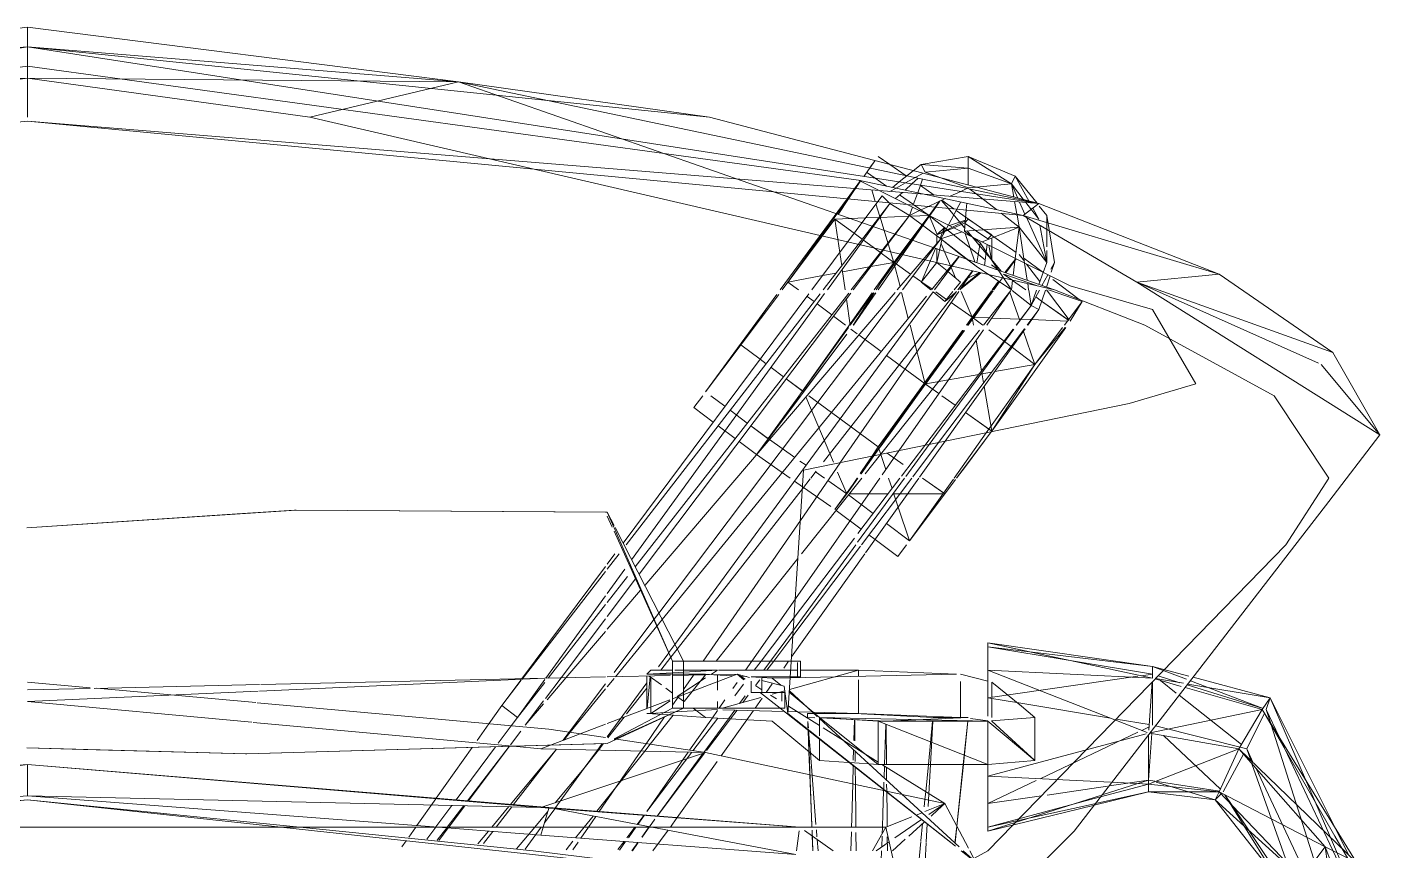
# Model space of a CAD drawing. Header units: millimetres. Extents: x -21051 to 202668, y -15646 to 13691.
# Drawn here: x -11241.2 to -10967.3, y -6236.6 to -6069.8 of the extents above; entities that cross this region are included whole.
import ezdxf

# ---------------------------------------------------------------- set-up
doc = ezdxf.new("R2010")
doc.units = ezdxf.units.MM
doc.layers.add('G-IMPT', color=8, linetype='Continuous', lineweight=5)
doc.layers.add('I-FURN', color=30, linetype='Continuous', lineweight=5)
doc.layers.get('0').off()
doc.layers.get('I-FURN').off()

# ---------------------------------------------------------------- blocks, each defined once
blk = doc.blocks.new('Aeron_Work_Chair_3485 - Aeron Work Chair_dwg-V2-00_Ground floor')
at = {"layer": 'G-IMPT'}
for p, q in [((-269.88, 204.79), (-301.62, 0)), ((-301.62, 0), (-267.49, 201.61)), ((-267.49, 201.61), (-286.54, 0)), ((-143.67, 173.83), (-143.67, -173.83)), ((-274.64, 168.27), (-297.66, 0)), ((-301.62, 0), (-287.34, 138.11)), ((-156.37, 0), (-147.64, 105.57)), ((-147.64, 103.98), (-156.37, 0)), ((-156.37, 0), (-147.84, 103.17)), ((-156.37, 0), (-143.67, 92.43)), ((-294.48, 87.31), (-305.59, 0)), ((-294.48, 87.31), (-301.62, 0)), ((-295.27, 0), (-294.48, 87.31)), ((-143.67, 83.19), (-150.02, 0)), ((-295.27, 0), (-287.34, 57.15)), ((-287.34, 57.15), (-295.27, 0)), ((-149.23, 0), (-143.67, 55.14)), ((-149.23, 0), (-143.67, 55.14)), ((-143.67, 51.33), (-149.23, 0)), ((-305.59, 0), (-294.48, -87.31)), ((-305.59, 0), (-301.62, 0)), ((-295.27, 0), (-305.59, 0)), ((-301.62, 0), (-269.88, -204.79)), ((-301.62, 0), (-287.34, -138.11)), ((-301.62, 0), (-295.27, 0)), ((-301.62, 0), (-294.48, -87.31)), ((-297.66, 0), (-274.64, -168.27)), ((-295.27, 0), (-287.34, -57.15)), ((-295.27, 0), (-287.34, 0)), ((-295.27, 0), (-294.48, -87.31)), ((-287.34, -57.15), (-295.27, 0)), ((-286.54, 0), (-267.49, -201.61)), ((-286.54, 0), (-269.88, -204.79)), ((-204.26, 0.14), (-207.83, -54.09)), ((-207.83, -54.39), (-204.26, 0.14)), ((-204.26, 0.14), (-207.06, -42.44)), ((-173.04, 0), (-171.89, -12.74)), ((-171.45, 0), (-171.74, -12.74)), ((-169.07, 0), (-171.19, -46.71)), ((-169.07, 0), (-164.91, -45.45)), ((-159.41, -11.37), (-159.72, 0.14)), ((-159.72, 0.14), (-158.53, -44.16)), ((-158.53, -44.46), (-159.72, 0.14)), ((-156.37, 0), (-147.64, -105.57)), ((-156.37, 0), (-147.64, -103.98)), ((-156.37, 0), (-147.64, -103.98)), ((-156.37, 0), (-150.02, 0)), ((-150.02, 0), (-143.67, -83.19)), ((-150.02, 0), (-147.67, -103.98)), ((-149.23, 0), (-143.67, -55.14)), ((-149.23, 0), (-143.67, -55.14)), ((-143.67, -51.33), (-149.23, 0)), ((-171.76, -13.51), (-172.52, -46.98)), ((-158.53, -44.46), (-159.41, -11.37)), ((-171.77, -14.05), (-168.87, -46.24)), ((-207.06, -42.44), (-207.83, -54.09)), ((-168.84, -46.54), (-163.51, -105.57)), ((-164.88, -45.74), (-160.07, -98.28)), ((-158.53, -44.46), (-160.6, -117.4)), ((-158.53, -44.46), (-160.6, -117.05)), ((-158.53, -44.46), (-158.53, -44.16)), ((-171.21, -47.02), (-173.83, -104.77)), ((-172.52, -47.28), (-173.83, -104.77)), ((-132.56, -153.99), (-143.67, -51.33)), ((-207.83, -54.39), (-207.83, -54.09)), ((-207.83, -54.39), (-207.43, -117.05)), ((-207.83, -54.39), (-207.43, -117.4)), ((-294.48, -87.31), (-287.34, -57.15)), ((-252.41, -207.96), (-287.34, -57.15)), ((-287.34, -57.15), (-252.41, -207.96)), ((-143.67, -55.14), (-138.91, -102.39)), ((-143.67, -55.14), (-138.91, -102.39)), ((-139.68, -75.81), (-140.92, -76.69)), ((-144, -78.87), (-149.42, -82.7)), ((-141.64, -77.2), (-143.67, -78.63)), ((-141.24, -80.88), (-143.67, -82.68)), ((-149.52, -82.77), (-159.82, -90.06)), ((-143.71, -82.71), (-148.08, -85.96)), ((-143.67, -83.19), (-142.08, -103.98)), ((-141.01, -82.99), (-143.54, -84.92)), ((-140.98, -83.28), (-143.52, -85.18)), ((-294.48, -87.31), (-287.34, -138.11)), ((-294.48, -87.31), (-269.88, -204.79)), ((-294.48, -87.31), (-252.41, -207.96)), ((-149.19, -86.79), (-159.96, -94.8)), ((-143.67, -85.02), (-148.03, -88.35)), ((-143.67, -85.3), (-148.02, -88.57)), ((-148.98, -89.29), (-160.04, -97.6)), ((-149, -89.1), (-160.03, -97.54)), ((-161.22, -91.05), (-164.61, -93.45)), ((-140.3, -91.22), (-142.89, -93.36)), ((-142.82, -94.26), (-140.35, -92.36)), ((-164.61, -93.45), (-168.27, -96.04)), ((-160.67, -95.33), (-164.2, -97.96)), ((-143.67, -94.01), (-147.82, -97.45)), ((-147.81, -98.11), (-143.67, -94.92)), ((-168.27, -96.04), (-173.45, -99.91)), ((-173.39, -100), (-168.27, -96.04)), ((-165.89, -99.22), (-168.27, -96.04)), ((-164.2, -97.96), (-165.89, -99.22)), ((-160.35, -97.78), (-163.13, -99.91)), ((-160.34, -97.83), (-163.13, -99.92)), ((-160.06, -98.36), (-159.54, -103.98)), ((-148.28, -97.83), (-159.47, -107.09)), ((-159.47, -107.1), (-148.23, -98.43)), ((-173.62, -100.03), (-196.42, -117.05)), ((-195.43, -117.05), (-173.62, -100.18)), ((-165.89, -99.22), (-173.53, -104.76)), ((-172.94, -104.73), (-165.89, -99.22)), ((-169.23, -104.52), (-164.31, -100.81)), ((-164.31, -100.81), (-168.61, -104.48)), ((-143.67, -102.73), (-139.27, -99.04)), ((-143.67, -104.03), (-139.24, -100.81)), ((-160.27, -105.9), (-159.54, -103.98)), ((-158.75, -137.32), (-159.54, -103.98)), ((-158.75, -137.32), (-147.64, -103.98)), ((-147.67, -103.98), (-147.64, -105.57)), ((-143.67, -156.37), (-147.64, -103.98)), ((-146.75, -105.32), (-143.67, -102.73)), ((-143.67, -104.43), (-142.08, -103.98)), ((-142.08, -103.98), (-138.11, -155.58)), ((-138.91, -102.39), (-132.56, -153.99)), ((-132.56, -153.99), (-138.91, -102.39)), ((-173.84, -104.98), (-190.48, -117.05)), ((-188.71, -117.05), (-173.84, -105.43)), ((-174.08, -117.05), (-173.83, -104.77)), ((-169.47, -105.22), (-173.92, -109.02)), ((-173.9, -108.04), (-169.72, -104.89)), ((-164.51, -117.05), (-160.28, -105.93)), ((-161.79, -117.05), (-163.51, -105.57)), ((-155.58, -112.71), (-147.43, -106.77)), ((-143.67, -156.37), (-147.64, -105.57)), ((-147.52, -105.54), (-143.67, -104.43)), ((-147.44, -106.62), (-143.67, -126.4)), ((-147.41, -106.76), (-144.57, -104.69)), ((-185.85, -117.05), (-173.9, -108.04)), ((-173.92, -109.02), (-183.3, -117.05)), ((-162.9, -109.68), (-161.23, -108.43)), ((-161.29, -108.59), (-162.87, -109.87)), ((-155.58, -112.71), (-148.6, -106.86)), ((-140.85, -110.44), (-139.11, -109.05)), ((-172.66, -117.05), (-162.9, -109.68)), ((-162.87, -109.87), (-171.64, -117.05)), ((-143.67, -112.7), (-141.54, -111)), ((-143.67, -113.6), (-141.46, -112.08)), ((-140.64, -111.52), (-139.08, -110.45)), ((-159.27, -115.42), (-155.58, -112.71)), ((-155.58, -112.71), (-159.27, -115.6)), ((-145.93, -114.52), (-143.67, -112.7)), ((-145.82, -115.09), (-143.67, -113.6)), ((-207.43, -117.4), (-207.43, -117.05)), ((-207.43, -117.4), (-204.71, -118.79)), ((-207.43, -117.4), (-204.36, -118.75)), ((-206.64, -117.4), (-204.37, -118.42)), ((-196.9, -117.4), (-198.98, -118.96)), ((-198.98, -119.8), (-195.89, -117.4)), ((-190.97, -117.4), (-195.91, -120.99)), ((-194.42, -121.5), (-189.17, -117.4)), ((-193.92, -123.13), (-186.32, -117.4)), ((-183.72, -117.4), (-191.63, -124.16)), ((-174.35, -130.12), (-174.09, -117.4)), ((-172.08, -117.4), (-173.78, -118.79)), ((-172.91, -125.41), (-161.97, -117.4)), ((-169.45, -130.05), (-164.64, -117.4)), ((-160.6, -117.4), (-167.74, -132.83)), ((-161.72, -117.51), (-165.94, -120.81)), ((-159.27, -115.6), (-160.58, -116.62)), ((-160.57, -116.37), (-159.27, -115.42)), ((-151.61, -119.06), (-146.88, -115.27)), ((-151.61, -119.06), (-146.84, -115.78)), ((-204.35, -118.97), (-177.27, -132.83)), ((-204.26, -118.79), (-177.27, -130.64)), ((-203.55, -118.79), (-177.27, -130.64)), ((-185.67, -126.85), (-174.98, -118.79)), ((-174.12, -119.07), (-184.36, -127.44)), ((-161.52, -118.79), (-167.74, -130.64)), ((-161.39, -118.79), (-167.74, -132.83)), ((-159.56, -131.92), (-161.46, -119.26)), ((-159.06, -124.22), (-151.61, -119.06)), ((-151.61, -119.06), (-159.04, -124.98)), ((-140.79, -120.81), (-139.12, -119.54)), ((-139.05, -119.91), (-140.76, -121.12)), ((-251.73, -166.28), (-196.39, -123.05)), ((-197.78, -122.34), (-251.65, -161.41)), ((-251.63, -160.52), (-200.82, -121.21)), ((-201.18, -120.6), (-251.59, -158.21)), ((-166.58, -121.31), (-171.83, -125.41)), ((-143.67, -123), (-141.53, -121.37)), ((-141.54, -121.68), (-143.67, -123.17)), ((-138.91, -122.4), (-140.57, -123.6)), ((-138.91, -122.48), (-140.57, -123.66)), ((-192.59, -124.99), (-251.88, -175.67)), ((-251.73, -166.71), (-194.85, -123.83)), ((-175.42, -126.21), (-174.63, -125.41)), ((-174.92, -130.64), (-174.63, -125.41)), ((-174.63, -130.38), (-174.63, -125.41)), ((-172.46, -128.37), (-174.26, -125.91)), ((-174.25, -125.41), (-167.69, -125.41)), ((-174.13, -126.09), (-167.72, -125.51)), ((-166.69, -125.41), (-166.69, -126.21)), ((-166.39, -129.84), (-166.69, -125.41)), ((-165.97, -129), (-160.56, -125.26)), ((-160.56, -125.26), (-159.06, -124.22)), ((-159.04, -124.98), (-160.44, -126.08)), ((-158.83, -133.8), (-146.84, -125.41)), ((-146.84, -125.41), (-158.82, -134.51)), ((-146.06, -124.82), (-144.24, -123.43)), ((-144.21, -123.56), (-146.06, -124.86)), ((-143.76, -125.92), (-145.26, -127)), ((-143.76, -125.93), (-145.26, -127)), ((-141.66, -124.39), (-143.67, -125.85)), ((-141.66, -124.44), (-143.67, -125.87)), ((-251.9, -176.78), (-187, -127.85)), ((-185.68, -128.52), (-251.15, -182.04)), ((-187, -127.85), (-185.75, -126.91)), ((-184.43, -127.5), (-185.68, -128.52)), ((-178.98, -129.86), (-176.12, -127.77)), ((-175.42, -128.22), (-178.06, -130.28)), ((-175.42, -130.64), (-175.42, -126.21)), ((-174.04, -126.21), (-166.69, -126.21)), ((-169.23, -130.13), (-166.69, -126.21)), ((-166.69, -126.21), (-166.98, -131.13)), ((-160.44, -126.08), (-166.33, -130.77)), ((-145.92, -127.5), (-158.68, -137.12)), ((-145.92, -127.49), (-158.56, -136.75)), ((-143.67, -126.4), (-138.11, -155.58)), ((-138.91, -126.63), (-143.04, -129.71)), ((-252.01, -183.38), (-180.66, -131.09)), ((-180.66, -131.09), (-179, -129.88)), ((-178.07, -130.29), (-179.72, -131.57)), ((-177.27, -130.64), (-177.27, -132.83)), ((-177.27, -130.64), (-177.27, -132.83)), ((-167.74, -130.64), (-177.27, -130.64)), ((-175.42, -139.7), (-174.92, -130.65)), ((-175.42, -139.7), (-175.42, -131.11)), ((-174.63, -143.67), (-174.36, -130.64)), ((-174.63, -137.32), (-174.63, -130.64)), ((-174.63, -143.67), (-169.67, -130.64)), ((-170.79, -130.64), (-171.82, -129.24)), ((-169.97, -131.76), (-168.34, -130.64)), ((-167.74, -132.83), (-167.74, -130.64)), ((-167.74, -130.64), (-167.74, -132.83)), ((-166.98, -131.18), (-167.48, -139.7)), ((-165.89, -137.32), (-166.39, -129.9)), ((-145.55, -131.52), (-143.67, -130.18)), ((-179.72, -131.57), (-212.16, -156.92)), ((-177.27, -132.83), (-177.27, -154.67)), ((-177.27, -132.83), (-177.27, -154.67)), ((-167.74, -132.83), (-177.27, -132.83)), ((-169.09, -132.96), (-174.49, -137.26)), ((-174.45, -134.86), (-171.5, -132.83)), ((-173.88, -137.32), (-170.14, -131.53)), ((-169.19, -132.83), (-170.06, -131.64)), ((-167.74, -152.75), (-167.74, -132.83)), ((-167.74, -153.36), (-167.74, -132.83)), ((-165.81, -138.68), (-159.24, -134.08)), ((-158.75, -137.32), (-159.56, -131.92)), ((-156.93, -139.62), (-145.61, -131.56)), ((-230.98, -136.72), (-228.6, -134.94)), ((-228.6, -134.94), (-230.98, -136.72)), ((-228.6, -134.94), (-225.66, -138.86)), ((-205.74, -156.51), (-177.27, -136.81)), ((-165.89, -137.32), (-167.74, -134.8)), ((-159.14, -134.75), (-165.75, -139.77)), ((-158.81, -136.93), (-165.62, -141.93)), ((-287.34, -138.11), (-269.88, -204.79)), ((-251.49, -151.75), (-231.78, -137.32)), ((-251.49, -152.11), (-231.78, -137.32)), ((-231.78, -137.32), (-241.3, -144.46)), ((-241.3, -144.46), (-231.78, -137.32)), ((-228.84, -141.23), (-230.98, -138.38)), ((-228.84, -141.23), (-230.98, -138.38)), ((-177.27, -139.47), (-198.07, -156.01)), ((-175.42, -139.7), (-174.66, -138.52)), ((-174.53, -138.95), (-174.63, -137.32)), ((-174.3, -142.82), (-174.53, -138.95)), ((-167.31, -139.72), (-165.81, -138.68)), ((-165.1, -150.81), (-165.89, -137.32)), ((-159.16, -137.48), (-165.6, -142.34)), ((-151, -173.7), (-158.75, -137.32)), ((-151, -173.7), (-158.75, -137.32)), ((-225.45, -145.75), (-228.05, -142.28)), ((-225.45, -145.75), (-228.05, -142.28)), ((-224.91, -139.85), (-222.32, -143.31)), ((-175.42, -154.55), (-175.42, -139.89)), ((-174.48, -139.7), (-171.37, -139.7)), ((-169.92, -148.48), (-167.83, -140.95)), ((-169.42, -141.2), (-167.74, -140.03)), ((-169.12, -139.7), (-167.74, -139.7)), ((-167.11, -153.22), (-167.45, -140.8)), ((-165.62, -141.93), (-167.38, -143.22)), ((-165.6, -142.34), (-167.37, -143.67)), ((-165.4, -145.65), (-158.08, -140.44)), ((-251.49, -152.11), (-241.3, -144.46)), ((-241.3, -144.46), (-251.49, -152.11)), ((-238.38, -148.35), (-241.3, -144.46)), ((-241.3, -144.46), (-238.38, -148.35)), ((-221.73, -144.1), (-219.08, -147.63)), ((-173.52, -145.07), (-174.63, -143.67)), ((-173.61, -145.3), (-174.63, -143.67)), ((-174.63, -143.67), (-173.98, -146.23)), ((-174.14, -145.62), (-174.21, -144.33)), ((-172.96, -143.67), (-171.74, -142.82)), ((-170.26, -143.2), (-172.61, -144.99)), ((-168.91, -144.83), (-170.36, -145.93)), ((-168.73, -144.2), (-170.24, -145.31)), ((-222.29, -149.96), (-224.9, -146.48)), ((-222.25, -150.02), (-224.9, -146.48)), ((-222.29, -149.96), (-219.17, -147.71)), ((-219.2, -147.73), (-222.25, -150.02)), ((-219.2, -147.73), (-222.25, -150.02)), ((-220.39, -148.62), (-219.2, -147.73)), ((-214.31, -154.44), (-219.07, -147.64)), ((-189.85, -155.48), (-177.27, -146.69)), ((-177.27, -146.69), (-175.42, -145.39)), ((-175.42, -147.12), (-177.27, -148.53)), ((-174.09, -146.51), (-174.09, -147.72)), ((-174.09, -146.51), (-174.09, -148.7)), ((-173.97, -148.4), (-174.08, -146.51)), ((-172.31, -147.39), (-173.47, -148.27)), ((-173.22, -146.51), (-170.92, -146.51)), ((-171.49, -148.7), (-172.27, -147.45)), ((-170.92, -148.7), (-170.92, -146.51)), ((-170.92, -146.51), (-170.92, -148.7)), ((-169.77, -148.76), (-167.74, -147.32)), ((-167.28, -146.99), (-165.4, -145.65)), ((-222.25, -150.02), (-246.76, -167.45)), ((-237.47, -149.56), (-238.38, -148.35)), ((-238.38, -148.35), (-237.47, -149.56)), ((-237.05, -161.12), (-222.25, -150.02)), ((-234.84, -153.08), (-236.71, -150.58)), ((-236.71, -150.58), (-234.84, -153.08)), ((-222.25, -150.02), (-230.98, -156.57)), ((-222.25, -150.02), (-230.98, -156.57)), ((-222.25, -150.02), (-230.98, -156.57)), ((-229.39, -155.1), (-222.33, -149.99)), ((-222.25, -150.02), (-220.39, -148.62)), ((-218.51, -155.36), (-222.11, -150.22)), ((-177.27, -148.53), (-186.11, -155.24)), ((-177.27, -150.46), (-183.57, -155.08)), ((-175.42, -149.1), (-177.27, -150.46)), ((-175.42, -149.74), (-177.27, -151.13)), ((-174.09, -148.7), (-174.09, -154.47)), ((-174.09, -148.7), (-170.92, -148.7)), ((-174.09, -148.7), (-174.09, -154.47)), ((-173.83, -150.81), (-173.96, -148.7)), ((-173.37, -148.7), (-172.24, -153.19)), ((-172.65, -150.81), (-170.94, -149.59)), ((-170.92, -150.99), (-170.92, -148.7)), ((-170.92, -153.36), (-170.92, -148.7)), ((-167.74, -152.41), (-170.87, -148.44)), ((-169.66, -151.65), (-170.38, -150.48)), ((-270.86, -165.94), (-252.41, -152.43)), ((-266.7, -163.51), (-252.41, -152.8)), ((-254, -153.99), (-252.41, -152.8)), ((-252.41, -152.8), (-254, -153.99)), ((-177.27, -151.13), (-182.4, -155)), ((-177.27, -154.1), (-175.88, -153.12)), ((-173.83, -150.81), (-173.91, -154.45)), ((-172.41, -152.51), (-173.83, -150.81)), ((-172.24, -153.19), (-166.69, -153.99)), ((-171.27, -153.33), (-170.92, -152.08)), ((-170.92, -152.08), (-170.57, -150.81)), ((-170.92, -152.75), (-170.92, -150.99)), ((-170.92, -152.75), (-170.92, -153.36)), ((-169.2, -152.75), (-170.92, -152.75)), ((-167.74, -153.36), (-170.92, -153.36)), ((-163.45, -157.87), (-167.74, -152.41)), ((-167.74, -153.36), (-167.74, -152.75)), ((-163.48, -152.76), (-165.1, -150.81)), ((-157.16, -160.34), (-163.48, -152.76)), ((-254, -153.99), (-270.86, -166.03)), ((-270.85, -166.1), (-254, -153.99)), ((-254, -153.99), (-266.7, -163.51)), ((-254, -153.99), (-266.7, -163.51)), ((-255.29, -160.97), (-254, -153.99)), ((-252.41, -156.1), (-254, -153.99)), ((-254, -153.99), (-252.41, -156.1)), ((-231.96, -156.92), (-234.41, -153.65)), ((-234.41, -153.65), (-231.78, -157.16)), ((-230.98, -156.25), (-229.39, -155.1)), ((-215.9, -157.16), (-166.69, -153.99)), ((-214.31, -172.59), (-189.85, -155.48)), ((-212.56, -156.95), (-213.7, -155.31)), ((-186.11, -155.24), (-202.18, -167.45)), ((-183.57, -155.08), (-200.82, -167.72)), ((-182.4, -155), (-200.54, -168.68)), ((-198.98, -169.57), (-178.15, -154.73)), ((-177.27, -154.67), (-177.27, -155.93)), ((-177.27, -154.67), (-177.27, -156.53)), ((-177.27, -156.53), (-177.27, -155.93)), ((-177.02, -155.93), (-174.09, -155.93)), ((-175.42, -168.27), (-171.54, -154.3)), ((-175.42, -155.93), (-175.42, -154.55)), ((-173.91, -154.45), (-174.61, -188.13)), ((-174.09, -154.47), (-174.09, -155.93)), ((-174.09, -154.47), (-174.09, -156.53)), ((-174.09, -156.53), (-174.09, -155.93)), ((-166.08, -159.9), (-171.24, -154.28)), ((-167.96, -157.86), (-170.96, -154.26)), ((-167.12, -155.72), (-168.14, -154.08)), ((-164.25, -160.34), (-167.12, -155.72)), ((-167.03, -155.86), (-167.08, -154.01)), ((-166.95, -158.96), (-167.03, -155.86)), ((-139.81, -187.94), (-166.69, -153.99)), ((-142.95, -156.27), (-138.91, -155.69)), ((-252.41, -158.82), (-270.28, -172.15)), ((-250.03, -159.28), (-251.1, -157.85)), ((-251.1, -157.85), (-250.03, -159.28)), ((-244.81, -166.24), (-234.14, -158.53)), ((-243.47, -165.93), (-231.78, -157.16)), ((-231.78, -157.16), (-243.47, -165.93)), ((-231.78, -157.16), (-243.47, -165.93)), ((-234.14, -158.53), (-232.17, -157.11)), ((-220.66, -172.24), (-230.98, -158.24)), ((-217.55, -163.18), (-230.74, -157.6)), ((-215.9, -157.16), (-229.39, -223.04)), ((-216.9, -157.66), (-217.77, -156.41)), ((-217.42, -164.59), (-205.74, -156.51)), ((-214.31, -158.6), (-215.75, -159.72)), ((-198.98, -156.74), (-214.31, -168.93)), ((-212.16, -156.92), (-214.15, -158.47)), ((-208.55, -162.68), (-212.43, -157.13)), ((-177.27, -156.53), (-174.09, -156.53)), ((-175.42, -168.27), (-175.42, -156.53)), ((-165.89, -160.34), (-167.96, -157.86)), ((-166.69, -159.24), (-166.69, -157.96)), ((-166.69, -157.96), (-165.89, -157.96)), ((-165.82, -159.44), (-165.89, -157.96)), ((-163.78, -158.04), (-165.04, -157.99)), ((-163.76, -158.07), (-165.03, -158.02)), ((-163.76, -158.07), (-165.03, -158.02)), ((-163.72, -158.13), (-165.03, -158.02)), ((-156.76, -166.37), (-163.45, -157.87)), ((-158.92, -158.23), (-163.3, -158.06)), ((-159.76, -158.23), (-163.28, -158.09)), ((-159.52, -158.23), (-163.28, -158.09)), ((-158.67, -158.52), (-163.22, -158.17)), ((-154.25, -158.41), (-158.92, -158.23)), ((-143.82, -158.84), (-158.9, -158.26)), ((-143.82, -158.85), (-158.89, -158.26)), ((-154.16, -158.88), (-158.67, -158.52)), ((-144.06, -158.81), (-154.25, -158.41)), ((-138.91, -159.02), (-143.06, -158.87)), ((-138.91, -163.12), (-143, -157.32)), ((-269.88, -174.63), (-252.41, -161.12)), ((-255.81, -163.74), (-255.29, -160.97)), ((-217.62, -161.18), (-252.09, -188.11)), ((-247.35, -162.86), (-249.57, -159.9)), ((-249.57, -159.9), (-247.35, -162.86)), ((-243.47, -165.93), (-237.05, -161.12)), ((-214.31, -161.36), (-215.56, -159.58)), ((-166.69, -168.27), (-166.94, -159.08)), ((-166.69, -167.48), (-166.69, -159.38)), ((-165.89, -160.34), (-162.14, -160.34)), ((-165.89, -160.34), (-165.1, -172.24)), ((-165.89, -160.34), (-165.1, -194.47)), ((-165.89, -160.34), (-156.37, -172.24)), ((-165.1, -173.83), (-165.77, -160.5)), ((-156.5, -170.34), (-165.68, -160.34)), ((-161.22, -165.2), (-163.75, -161.13)), ((-161.66, -160.34), (-157.16, -160.34)), ((-157.16, -160.34), (-156.77, -166.23)), ((-144.2, -159.66), (-154.16, -158.88)), ((-141.71, -159.86), (-143.1, -159.75)), ((-138.91, -159.04), (-143.06, -158.88)), ((-138.91, -159.01), (-141.89, -158.9)), ((-138.91, -160.08), (-141.18, -159.9)), ((-270.83, -166.27), (-267.68, -164.17)), ((-267.68, -164.17), (-270.83, -166.27)), ((-252.41, -161.96), (-269.88, -174.63)), ((-266.96, -169.68), (-266.7, -163.51)), ((-263.87, -167.37), (-266.7, -163.51)), ((-259.98, -164.47), (-266.7, -163.51)), ((-263.87, -167.37), (-266.7, -163.51)), ((-245.27, -165.63), (-247.08, -163.21)), ((-247.08, -163.21), (-245.27, -165.63)), ((-211.14, -165.89), (-215.49, -164.05)), ((-207.96, -163.51), (-214.31, -168.05)), ((-211.14, -165.89), (-213.8, -162.09)), ((-207.96, -163.51), (-211.18, -165.84)), ((-207.96, -163.51), (-211.14, -165.89)), ((-211.14, -165.89), (-207.96, -163.51)), ((-207.96, -163.51), (-209.38, -164.58)), ((-203.98, -168.82), (-207.79, -163.74)), ((-274.56, -168.64), (-270.86, -165.94)), ((-270.86, -166.03), (-274.55, -168.67)), ((-274.54, -168.75), (-270.85, -166.1)), ((-270.83, -166.27), (-274.54, -168.74)), ((-274.32, -168.59), (-270.83, -166.27)), ((-267.49, -178.59), (-252.41, -166.81)), ((-257.25, -164.86), (-259.98, -164.47)), ((-257.05, -170.43), (-256.05, -165.03)), ((-252.41, -165.55), (-256.55, -164.96)), ((-252.09, -188.57), (-217.51, -164.65)), ((-251.81, -171.31), (-245.27, -166.58)), ((-245.27, -166.57), (-250.55, -165.82)), ((-243.53, -167.97), (-244.47, -166.69)), ((-211.14, -165.89), (-214.31, -168.01)), ((-211.14, -165.89), (-214.31, -168.16)), ((-211.14, -165.89), (-214.31, -168.01)), ((-211.14, -165.89), (-214.31, -168.16)), ((-211.14, -165.89), (-214.31, -168.01)), ((-212.65, -166.9), (-214.31, -168.1)), ((-211.21, -165.86), (-212.65, -166.9)), ((-209.38, -164.58), (-211.14, -165.89)), ((-211.14, -174.26), (-211.14, -166.41)), ((-207.14, -171.22), (-210.9, -166.21)), ((-207.14, -171.22), (-210.9, -166.21)), ((-156.83, -172.24), (-161.22, -165.2)), ((-139.81, -187.91), (-156.76, -166.37)), ((-156.75, -166.54), (-156.37, -172.24)), ((-145.38, -166.9), (-152.41, -167.09)), ((-143.67, -166.85), (-145.38, -166.9)), ((-138.91, -166.72), (-142.72, -166.82)), ((-278.56, -171.64), (-275.37, -169.35)), ((-269.71, -178.12), (-274.64, -168.27)), ((-268.68, -196.09), (-274.64, -168.27)), ((-267.49, -178.59), (-252.41, -167.22)), ((-267.07, -172.46), (-266.96, -169.68)), ((-262.65, -169.04), (-263.87, -167.37)), ((-262.65, -169.04), (-263.87, -167.37)), ((-259.96, -172.71), (-262.48, -169.26)), ((-259.96, -172.71), (-262.48, -169.26)), ((-251.82, -171.81), (-245.27, -167.24)), ((-245.27, -167.2), (-251.81, -171.43)), ((-245.27, -167.2), (-251.81, -171.43)), ((-248.98, -169.6), (-251.81, -171.43)), ((-246.76, -167.45), (-251.8, -171.04)), ((-245.27, -167.2), (-248.98, -169.6)), ((-239.92, -172.86), (-243.28, -168.31)), ((-215.16, -169.6), (-219.09, -172.73)), ((-215.21, -168.75), (-218.81, -171.35)), ((-215.21, -168.8), (-218.81, -171.37)), ((-215.21, -168.8), (-218.81, -171.37)), ((-215.21, -168.69), (-218.78, -171.24)), ((-215.22, -168.61), (-218.72, -170.95)), ((-215.22, -168.61), (-218.72, -170.95)), ((-215.22, -168.61), (-217.33, -170.02)), ((-201.33, -168.09), (-214.31, -177.61)), ((-203.07, -168.13), (-214.31, -176.67)), ((-200.82, -168.89), (-214.31, -179.06)), ((-214.31, -180.48), (-199.18, -169.7)), ((-174.66, -188.1), (-175.42, -168.27)), ((-175.42, -168.27), (-174.2, -168.27)), ((-173.52, -168.27), (-166.69, -168.27)), ((-165.89, -183.36), (-166.69, -167.48)), ((-166.69, -168.27), (-165.89, -188.91)), ((-161.2, -167.33), (-165.42, -167.45)), ((-161.12, -167.54), (-165.42, -167.5)), ((-157.2, -167.22), (-159.31, -167.28)), ((-156.94, -167.59), (-159.05, -167.56)), ((-152.41, -167.09), (-156.12, -167.19)), ((-152.29, -167.64), (-155.79, -167.6)), ((-145.51, -167.71), (-152.29, -167.64)), ((-143.67, -167.73), (-145.51, -167.71)), ((-138.91, -167.78), (-142.59, -167.74)), ((-277.78, -174.6), (-279.4, -172.24)), ((-278.56, -171.62), (-277.06, -170.49)), ((-278.56, -171.62), (-277.06, -170.49)), ((-276.23, -169.86), (-275.02, -171.62)), ((-275.02, -171.62), (-276.23, -169.86)), ((-275.02, -171.62), (-273.42, -173.94)), ((-273.42, -173.94), (-275.02, -171.62)), ((-270.32, -171.66), (-272.63, -170.96)), ((-270.28, -172.15), (-271.46, -173.04)), ((-267.25, -172.59), (-269.82, -171.81)), ((-267.43, -182.69), (-252.41, -172.22)), ((-257.97, -175.42), (-257.11, -170.76)), ((-252.41, -171.47), (-257.97, -175.42)), ((-252.41, -171.82), (-257.97, -175.42)), ((-252.41, -171.82), (-257.97, -175.42)), ((-252.41, -171.82), (-257.97, -175.42)), ((-257.62, -175.51), (-253.47, -172.51)), ((-218.78, -171.24), (-244.17, -189.37)), ((-220.66, -172.24), (-244.17, -189.34)), ((-218.81, -171.37), (-235.25, -183.12)), ((-220.66, -172.24), (-233.36, -181.77)), ((-220.66, -172.24), (-233.36, -181.77)), ((-220.66, -172.24), (-233.36, -181.77)), ((-218.72, -170.95), (-220.66, -172.24)), ((-218.72, -170.95), (-220.66, -172.24)), ((-218.72, -170.95), (-220.66, -172.24)), ((-219.12, -172.76), (-220.66, -172.24)), ((-218.81, -171.35), (-220.23, -172.39)), ((-218.81, -171.37), (-220.23, -172.39)), ((-217.33, -170.02), (-218.72, -170.95)), ((-201.88, -171.63), (-202.81, -170.39)), ((-198.44, -176.21), (-201.88, -171.63)), ((-165.1, -172.24), (-165.1, -194.47)), ((-165.1, -172.24), (-156.37, -194.47)), ((-165.1, -172.24), (-156.37, -172.24)), ((-143.53, -184.46), (-156.5, -170.34)), ((-156.37, -194.47), (-156.37, -172.24)), ((-143.67, -173.83), (-138.91, -171.11)), ((-143.67, -173.83), (-138.91, -171.11)), ((-140.73, -174.48), (-138.91, -171.82)), ((-275.5, -177.91), (-277.78, -174.6)), ((-273.16, -175.16), (-274.26, -176.53)), ((-272.33, -174.63), (-273.01, -175.87)), ((-270.06, -174.44), (-271.46, -173.04)), ((-267.49, -178.59), (-269.88, -174.63)), ((-267.32, -178.46), (-267.08, -172.65)), ((-261.9, -174.22), (-267.13, -172.63)), ((-257.97, -175.42), (-261.75, -174.27)), ((-257.97, -175.42), (-259.86, -172.84)), ((-257.97, -175.42), (-259.86, -172.84)), ((-219.09, -172.73), (-244.27, -192.76)), ((-233.36, -181.77), (-239.13, -173.94)), ((-220.86, -172.84), (-233.36, -181.77)), ((-220.86, -172.84), (-233.24, -181.79)), ((-219.85, -176.46), (-214.95, -173.04)), ((-217.1, -177.29), (-219.37, -174.08)), ((-217.1, -177.29), (-219.37, -174.08)), ((-216.03, -173.79), (-219.1, -172.77)), ((-212.2, -175.06), (-214.31, -174.36)), ((-201.61, -178.59), (-205.11, -173.93)), ((-201.61, -178.59), (-205.11, -173.93)), ((-165.1, -173.83), (-165.89, -190.5)), ((-156.37, -173.54), (-164.48, -173.81)), ((-156.37, -173.93), (-164.47, -173.84)), ((-148.43, -185.74), (-156.37, -172.99)), ((-153.65, -173.44), (-156.04, -173.52)), ((-153.17, -173.97), (-155.78, -173.94)), ((-151.35, -173.37), (-152.77, -173.41)), ((-150.93, -173.99), (-152.36, -173.97)), ((-146.4, -173.2), (-151.07, -173.36)), ((-150.33, -176.81), (-150.97, -173.85)), ((-150.33, -176.81), (-150.97, -173.85)), ((-146.53, -174.04), (-150.76, -173.99)), ((-143.76, -174.07), (-146.53, -174.04)), ((-143.67, -173.1), (-146.4, -173.2)), ((-145.78, -179.1), (-143.67, -173.83)), ((-143.67, -173.83), (-129.38, -177.01)), ((-143.67, -173.83), (-129.38, -177.01)), ((-142.32, -173.06), (-143.64, -173.1)), ((-139.7, -172.97), (-141.86, -173.04)), ((-138.91, -174.13), (-141.71, -174.09)), ((-141.21, -177.72), (-138.91, -175.15)), ((-136.85, -172.87), (-138.91, -172.94)), ((-274.26, -176.53), (-276.53, -179.37)), ((-274.06, -177.8), (-276.01, -181.37)), ((-273.01, -175.87), (-274.06, -177.8)), ((-272.62, -177.71), (-273.86, -179.1)), ((-270.89, -175.77), (-272.12, -177.16)), ((-271.61, -176.58), (-269.68, -179.39)), ((-269.68, -179.39), (-271.61, -176.58)), ((-267.49, -182.56), (-257.97, -175.42)), ((-257.97, -175.42), (-267.49, -182.56)), ((-267.49, -182.56), (-257.97, -175.42)), ((-257.97, -175.42), (-267.49, -182.56)), ((-267.42, -182.59), (-257.81, -175.65)), ((-252.41, -176.12), (-262.73, -184.94)), ((-262.73, -184.94), (-252.41, -177.16)), ((-253.07, -176.68), (-257.97, -175.42)), ((-257.8, -175.67), (-255.58, -178.83)), ((-246.63, -178.35), (-251.9, -176.98)), ((-244.29, -193.55), (-219.85, -176.46)), ((-214.66, -177.86), (-221.11, -182.59)), ((-214.72, -176.98), (-220.92, -181.69)), ((-208.46, -176.31), (-211.27, -175.38)), ((-211.14, -178.22), (-211.14, -175.42)), ((-201.61, -178.59), (-208.46, -176.31)), ((-198.44, -176.21), (-200.82, -178)), ((-200.82, -178), (-198.98, -176.62)), ((-198.98, -176.62), (-198.44, -176.21)), ((-148.43, -185.74), (-150.27, -177.12)), ((-148.43, -185.74), (-150.27, -177.12)), ((-145.22, -181.04), (-141.5, -175.61)), ((-138.91, -194.47), (-129.38, -177.01)), ((-138.91, -194.47), (-129.38, -177.01)), ((-276.53, -179.37), (-277.81, -180.98)), ((-273.86, -179.1), (-274.99, -180.38)), ((-272.07, -180.26), (-273.59, -180.81)), ((-269.6, -179.36), (-271.88, -180.19)), ((-253.21, -211.14), (-269.71, -178.12)), ((-269.58, -179.53), (-267.49, -182.56)), ((-267.49, -182.56), (-269.58, -179.53)), ((-269.3, -182.47), (-268.45, -180.65)), ((-267.49, -178.59), (-269.17, -179.2)), ((-268.45, -180.65), (-267.49, -178.59)), ((-267.49, -178.59), (-262.73, -184.94)), ((-267.49, -182.56), (-267.34, -178.8)), ((-255.25, -179.3), (-254.06, -181.01)), ((-233.36, -181.77), (-245.27, -178.7)), ((-221.76, -185.79), (-214.5, -180.62)), ((-214.58, -179.26), (-221.49, -184.47)), ((-201.61, -178.59), (-214.09, -187.47)), ((-214.06, -187.93), (-201.61, -178.59)), ((-211.14, -185.37), (-211.14, -178.22)), ((-211.14, -185.74), (-201.61, -178.59)), ((-201.61, -178.59), (-211.14, -185.74)), ((-146.59, -181.13), (-146.12, -179.96)), ((-144.74, -181.64), (-141.86, -178.44)), ((-130.97, -179.92), (-140.78, -180.89)), ((-277.81, -180.98), (-279.4, -190.5)), ((-276.23, -181.77), (-277.81, -180.98)), ((-277.81, -180.98), (-277.02, -190.5)), ((-276.23, -181.77), (-277.02, -190.5)), ((-275.08, -184.93), (-276.23, -181.77)), ((-273.59, -180.81), (-274.8, -181.25)), ((-271.6, -183.59), (-273.53, -180.79)), ((-270.87, -185.84), (-269.3, -182.47)), ((-269.17, -183.82), (-267.49, -182.56)), ((-269.17, -183.82), (-267.49, -182.56)), ((-269.17, -183.82), (-267.49, -182.56)), ((-269.17, -183.82), (-267.49, -182.56)), ((-269.17, -183.86), (-267.46, -182.63)), ((-269.17, -183.9), (-267.43, -182.69)), ((-267.49, -182.56), (-258.51, -193.94)), ((-267.49, -182.56), (-263.59, -184.21)), ((-260.81, -183.89), (-254.06, -181)), ((-252.41, -183.07), (-259.17, -188.59)), ((-257.93, -184.12), (-254, -180.98)), ((-252.41, -182.88), (-254, -180.98)), ((-254, -181.09), (-252.54, -183.18)), ((-250.03, -185.74), (-252, -183.38)), ((-221.11, -182.59), (-244.48, -199.71)), ((-220.92, -181.69), (-244.47, -199.58)), ((-244.18, -189.63), (-233.36, -181.77)), ((-233.31, -181.84), (-244.18, -189.7)), ((-233.36, -181.77), (-244.17, -189.4)), ((-233.36, -181.77), (-244.17, -189.4)), ((-233.36, -181.77), (-244.17, -189.49)), ((-233.36, -181.77), (-244.17, -189.4)), ((-235.25, -183.12), (-244.17, -189.49)), ((-235.3, -192.61), (-233.39, -181.89)), ((-233.36, -181.77), (-231.41, -184.54)), ((-231.41, -184.54), (-233.31, -181.84)), ((-211.31, -185.49), (-214.31, -181.24)), ((-211.14, -185.74), (-214.31, -181.24)), ((-165.89, -183.36), (-165.89, -190.5)), ((-156.37, -182.42), (-165.1, -183.28)), ((-156.37, -182.83), (-165.1, -183.31)), ((-150.84, -181.88), (-156.37, -182.42)), ((-150.45, -182.5), (-156.37, -182.83)), ((-149.29, -181.72), (-150.84, -181.88)), ((-149.14, -182.43), (-150.45, -182.5)), ((-147.76, -181.57), (-149.29, -181.72)), ((-147.88, -182.36), (-149.14, -182.43)), ((-148.43, -185.74), (-146.82, -181.71)), ((-148.43, -185.74), (-146.23, -182.53)), ((-147.17, -184.34), (-145.93, -182.96)), ((-140.9, -180.9), (-144.38, -181.24)), ((-140.63, -181.96), (-144.33, -182.17)), ((-131.82, -181.47), (-140.49, -181.95)), ((-273.05, -190.5), (-275.08, -184.93)), ((-270.54, -185.13), (-268.82, -187.59)), ((-270.52, -185.07), (-268.93, -186.41)), ((-270.36, -184.73), (-269.17, -183.9)), ((-270.35, -184.71), (-269.17, -183.86)), ((-270.34, -184.7), (-269.17, -183.82)), ((-270.34, -184.7), (-269.17, -183.82)), ((-270.34, -184.7), (-269.17, -183.82)), ((-270.34, -184.7), (-269.17, -183.82)), ((-265.55, -186.46), (-262.73, -184.94)), ((-263.52, -184.15), (-265.11, -185.74)), ((-265.11, -187.33), (-263.52, -184.15)), ((-265.11, -185.74), (-263.57, -185.39)), ((-265.02, -185.7), (-262.86, -184.77)), ((-264.99, -187.57), (-263.52, -184.15)), ((-262.73, -184.94), (-264.16, -189.23)), ((-263.33, -184.15), (-261.8, -184.15)), ((-262.73, -184.94), (-257.18, -192.09)), ((-262.73, -184.94), (-259.56, -188.91)), ((-262.55, -185.17), (-257.97, -184.15)), ((-261.75, -184.99), (-257.3, -186.88)), ((-260.72, -184.15), (-257.97, -184.15)), ((-259.16, -188.62), (-252.41, -183.68)), ((-256.25, -186.21), (-257.91, -184.22)), ((-250.03, -185.74), (-252.07, -187.37)), ((-252.02, -183.92), (-250.49, -186.1)), ((-251.87, -187.94), (-250.42, -186.2)), ((-251.67, -187.79), (-250.03, -185.74)), ((-244.55, -202.01), (-221.76, -185.79)), ((-221.49, -184.47), (-244.54, -201.85)), ((-229.06, -187.87), (-230.98, -185.14)), ((-230.98, -185.14), (-229.06, -187.87)), ((-211.14, -185.74), (-214.06, -187.93)), ((-211.14, -185.74), (-214.06, -187.93)), ((-148.43, -185.74), (-147.17, -184.34)), ((-148.43, -185.74), (-139.45, -190.53)), ((-139.71, -188.62), (-143.53, -184.46)), ((-272.92, -190.23), (-272.33, -188.96)), ((-272.33, -188.96), (-271.34, -186.83)), ((-270.2, -188.97), (-268.76, -188.19)), ((-268.93, -186.41), (-264.95, -189.76)), ((-268.76, -188.19), (-265.55, -186.46)), ((-268.5, -188.05), (-260, -200.18)), ((-266.5, -189.9), (-265.43, -186.69)), ((-266.4, -189.9), (-265.11, -187.33)), ((-265.91, -189.71), (-264.99, -187.57)), ((-259.56, -188.91), (-257.18, -192.09)), ((-256.97, -187.02), (-254.83, -187.92)), ((-252.41, -188.37), (-256.26, -191.37)), ((-256.24, -191.44), (-252.41, -188.79)), ((-254, -188.91), (-256.11, -186.38)), ((-255.87, -193.04), (-252.55, -188.89)), ((-252.41, -187.64), (-254, -188.91)), ((-249.85, -187.02), (-246.86, -191.29)), ((-214.31, -188.12), (-223.68, -195.14)), ((-214.31, -188.12), (-223.68, -195.14)), ((-214.31, -187.62), (-223.47, -194.14)), ((-216.69, -189.9), (-214.31, -188.12)), ((-173.24, -194.47), (-174.63, -188.91)), ((-173.15, -188.91), (-165.89, -188.91)), ((-143.88, -188.16), (-156.37, -189.49)), ((-143.84, -188.19), (-156.37, -189.5)), ((-140.46, -187.8), (-143.88, -188.16)), ((-140.44, -187.83), (-143.84, -188.19)), ((-279.4, -190.5), (-275.43, -200.02)), ((-273.84, -199.23), (-279.4, -190.5)), ((-277.02, -190.5), (-279.4, -190.5)), ((-273.84, -199.23), (-277.02, -190.5)), ((-273.62, -190.5), (-277.02, -190.5)), ((-273.2, -192.11), (-273.05, -190.5)), ((-271.85, -192.06), (-272.8, -190.83)), ((-269.94, -190.22), (-268.58, -190.09)), ((-268.58, -190.09), (-264.32, -189.71)), ((-265.91, -189.71), (-266.7, -190.5)), ((-265.11, -192.88), (-266.7, -190.5)), ((-262.73, -194.47), (-265.82, -189.84)), ((-265.11, -200.82), (-264.32, -189.71)), ((-264.36, -190.26), (-263.13, -191.29)), ((-264.32, -189.71), (-263.13, -191.29)), ((-258.05, -191.8), (-263.84, -189.86)), ((-263.13, -191.29), (-261.94, -192.88)), ((-263.13, -191.29), (-259.79, -194.1)), ((-255.93, -192.77), (-254.75, -190.41)), ((-255.92, -192.81), (-252.8, -189.06)), ((-252.21, -195.47), (-245.27, -190.43)), ((-246.69, -191.52), (-252.21, -195.51)), ((-245.27, -190.27), (-252.2, -195.23)), ((-246.86, -191.29), (-252.2, -195.18)), ((-246.86, -191.29), (-252.2, -195.18)), ((-246.86, -191.29), (-252.2, -195.18)), ((-246.87, -191.3), (-252.2, -195.18)), ((-246.8, -191.37), (-252.2, -195.23)), ((-252.1, -189.07), (-246.86, -191.29)), ((-245.27, -190.14), (-246.87, -191.3)), ((-245.27, -190.16), (-246.86, -191.29)), ((-245.27, -190.17), (-246.86, -191.29)), ((-245.27, -190.17), (-246.86, -191.29)), ((-245.27, -190.17), (-246.86, -191.29)), ((-246.86, -191.29), (-245.27, -193.41)), ((-245.27, -191.57), (-246.86, -191.29)), ((-246.84, -191.63), (-246.72, -194.7)), ((-245.27, -190.27), (-246.73, -191.32)), ((-245.27, -193.41), (-246.69, -191.52)), ((-245.27, -190.49), (-246.47, -191.36)), ((-224.24, -194.69), (-227.59, -189.94)), ((-227.59, -189.94), (-223.84, -195.26)), ((-223.68, -195.14), (-216.69, -189.9)), ((-165.2, -194.47), (-165.64, -190.92)), ((-156.37, -189.49), (-165.1, -190.42)), ((-156.37, -189.5), (-165.1, -190.42)), ((-137.16, -191.28), (-138.91, -189.06)), ((-137.17, -191.28), (-138.91, -189.08)), ((-137.2, -191.35), (-138.91, -189.49)), ((-138.91, -190.82), (-137.36, -191.64)), ((-273.84, -199.23), (-273.2, -192.11)), ((-268.65, -196.22), (-271.85, -192.06)), ((-265.11, -200.82), (-262.11, -193.32)), ((-263.52, -195.26), (-264.6, -193.65)), ((-263.52, -195.26), (-262.73, -194.47)), ((-257.91, -192.21), (-261.94, -192.88)), ((-252.41, -199.23), (-261.94, -192.88)), ((-261.61, -194.33), (-257.35, -193.8)), ((-259.79, -194.1), (-258.6, -195.1)), ((-257.18, -192.09), (-252.41, -199.23)), ((-245.27, -193.55), (-252.27, -199.12)), ((-252.27, -199.13), (-245.27, -194.24)), ((-236.02, -193.16), (-242.21, -192.1)), ((-235.77, -195.23), (-235.42, -193.27)), ((-233.58, -193.58), (-235.63, -193.23)), ((-223.84, -195.26), (-232.88, -193.7)), ((-223.47, -194.14), (-226.11, -196.01)), ((-138.91, -194.47), (-200.82, -254.79)), ((-200.82, -254.79), (-138.91, -194.47)), ((-180.98, -194.47), (-180.18, -194.47)), ((-175.42, -194.47), (-180.98, -194.47)), ((-180.98, -194.47), (-176.21, -227.81)), ((-173.83, -227.81), (-180.98, -194.47)), ((-180.18, -194.47), (-169.86, -194.47)), ((-180.18, -194.47), (-174.63, -227.81)), ((-176.21, -227.81), (-180.18, -194.47)), ((-175.42, -194.47), (-166.16, -194.47)), ((-173.83, -227.81), (-175.42, -194.47)), ((-175.42, -194.47), (-162.84, -226.7)), ((-174.2, -224.84), (-169.86, -194.47)), ((-169.86, -194.47), (-167.32, -194.47)), ((-169.24, -198.18), (-169.86, -194.47)), ((-165.1, -194.47), (-156.37, -194.47)), ((-165.1, -194.47), (-156.37, -194.47)), ((-157.16, -203.99), (-165.1, -194.47)), ((-165.1, -194.47), (-156.37, -194.47)), ((-162.58, -226.51), (-153.99, -194.47)), ((-157.16, -203.99), (-156.37, -194.47)), ((-156.37, -194.47), (-148.43, -194.47)), ((-156.37, -194.47), (-153.99, -194.47)), ((-143.67, -194.47), (-153.99, -194.47)), ((-152.78, -219.26), (-153.99, -194.47)), ((-153.1, -204.27), (-148.43, -194.47)), ((-142.88, -194.47), (-150.11, -217.28)), ((-150.02, -205.29), (-148.43, -194.47)), ((-149.71, -216.99), (-143.67, -194.47)), ((-143.67, -194.47), (-148.43, -194.47)), ((-148.4, -216.02), (-143.67, -194.47)), ((-148.07, -215.78), (-142.88, -194.47)), ((-142.88, -194.47), (-143.67, -194.47)), ((-267.49, -201.61), (-268.68, -196.09)), ((-265.11, -200.82), (-267.91, -197.18)), ((-262.89, -195.26), (-261.14, -195.26)), ((-261.43, -194.69), (-258.5, -195.17)), ((-261.14, -195.26), (-258.37, -195.26)), ((-258.53, -195.17), (-256.19, -197.14)), ((-257.51, -195.21), (-256.47, -196.53)), ((-254.86, -197.4), (-252.41, -195.62)), ((-252.41, -195.33), (-254.16, -196.61)), ((-252.41, -195.33), (-254.16, -196.61)), ((-252.41, -195.33), (-254.16, -196.61)), ((-252.41, -195.33), (-254.16, -196.61)), ((-252.41, -195.38), (-254.15, -196.62)), ((-252.41, -195.38), (-254.15, -196.62)), ((-252.41, -195.65), (-254.02, -196.82)), ((-246.7, -195.24), (-246.48, -200.81)), ((-244.79, -210.23), (-223.84, -195.26)), ((-242.03, -197.73), (-244.33, -194.67)), ((-244.33, -194.67), (-242.03, -197.73)), ((-223.84, -195.26), (-237.33, -203.99)), ((-237.33, -203.99), (-235.87, -195.84)), ((-226.11, -196.01), (-237.33, -203.99)), ((-226.42, -196.93), (-237.33, -203.99)), ((-223.84, -195.26), (-226.42, -196.93)), ((-173.04, -195.26), (-170.73, -198.08)), ((-173.04, -195.26), (-169.98, -195.26)), ((-169.73, -195.26), (-165.89, -195.26)), ((-165.89, -203.99), (-165.16, -195.22)), ((-160.69, -200.11), (-165.1, -195.26)), ((-273.84, -199.23), (-275.43, -200.02)), ((-270.99, -200.51), (-273.84, -199.23)), ((-271.2, -199.71), (-273.84, -199.23)), ((-273.84, -199.23), (-270.49, -201.84)), ((-267.77, -200.34), (-270.27, -199.88)), ((-258.76, -200.02), (-255.33, -199.6)), ((-257.41, -199.1), (-258.71, -200.14)), ((-258.68, -200.18), (-255.84, -198.12)), ((-258.53, -200), (-255.92, -197.91)), ((-258.53, -200), (-255.92, -197.91)), ((-255.84, -198.13), (-258.39, -199.98)), ((-255.92, -197.91), (-257.41, -199.1)), ((-255.59, -197.64), (-254.42, -199.3)), ((-255.5, -197.89), (-253.27, -204.28)), ((-254.42, -199.3), (-255.44, -197.85)), ((-254.38, -199.48), (-252.41, -199.23)), ((-252.41, -202.14), (-254.3, -199.47)), ((-254.3, -199.47), (-252.41, -202.14)), ((-252.27, -199.41), (-249.24, -203.2)), ((-251.95, -198.91), (-246.21, -200.9)), ((-240.96, -199.15), (-241.94, -197.85)), ((-241.94, -197.85), (-240.96, -199.15)), ((-237.33, -203.99), (-240.96, -199.15)), ((-240.96, -199.15), (-237.33, -203.99)), ((-170.73, -198.08), (-168.14, -201.25)), ((-168.88, -200.34), (-169.24, -198.18)), ((-269.95, -204.41), (-275.43, -200.02)), ((-270.28, -202.83), (-275.43, -200.02)), ((-267.76, -201.97), (-270.19, -200.87)), ((-270.09, -202.15), (-266.7, -204.79)), ((-269.88, -204.79), (-267.49, -201.61)), ((-265.11, -200.82), (-267.61, -200.36)), ((-254, -224.63), (-267.49, -201.61)), ((-267.49, -201.61), (-255.59, -241.3)), ((-257.97, -206.37), (-267.11, -202.26)), ((-265.11, -200.82), (-258.76, -200.02)), ((-257.97, -206.37), (-265.11, -200.82)), ((-265.11, -200.82), (-257.82, -201.91)), ((-259.56, -200.82), (-258.2, -201.86)), ((-258.85, -201.76), (-255.98, -205.58)), ((-257.82, -201.91), (-254.34, -202.43)), ((-257.63, -202.29), (-254.12, -204.98)), ((-253.67, -202.54), (-252.41, -202.72)), ((-245.27, -200.18), (-249.24, -203.2)), ((-245.27, -200.29), (-249.24, -203.2)), ((-245.27, -202.39), (-248.44, -204.79)), ((-248.44, -204.79), (-245.27, -202.53)), ((-246.46, -201.17), (-246.38, -203.23)), ((-244.21, -201.6), (-237.33, -203.99)), ((-165.72, -219.32), (-168.88, -200.34)), ((-168.14, -201.25), (-165.89, -203.99)), ((-157.16, -203.99), (-160.69, -200.11)), ((-142.88, -211.93), (-132.56, -201.61)), ((-269.88, -204.79), (-255.59, -241.3)), ((-267.49, -206.37), (-269.36, -204.88)), ((-266.7, -204.79), (-268.95, -203.56)), ((-257.97, -206.37), (-265.51, -205)), ((-255.95, -205.64), (-253.53, -204.76)), ((-255.47, -206.6), (-253.3, -205.42)), ((-252.38, -206.1), (-248.44, -204.79)), ((-252.36, -204.9), (-249.24, -203.2)), ((-252.35, -204.33), (-249.24, -203.2)), ((-252.33, -202.74), (-249.24, -203.2)), ((-250.14, -205.35), (-250.99, -204.16)), ((-250.99, -204.16), (-250.14, -205.35)), ((-246.34, -210.75), (-250.14, -205.35)), ((-250.14, -205.35), (-246.24, -210.88)), ((-249.24, -203.2), (-248.44, -204.79)), ((-246.38, -203.23), (-246.09, -210.56)), ((-237.33, -203.99), (-244.79, -210.09)), ((-237.33, -203.99), (-244.79, -210.09)), ((-244.77, -209.57), (-237.33, -203.99)), ((-165.89, -203.99), (-157.16, -203.99)), ((-162.9, -224.84), (-153.47, -205.05)), ((-267.49, -206.37), (-257.97, -207.96)), ((-261.14, -206.37), (-267.49, -206.37)), ((-257.97, -206.37), (-260.35, -206.37)), ((-257.97, -206.37), (-255.95, -205.64)), ((-257.97, -207.96), (-256.58, -207.2)), ((-257.97, -207.96), (-256.01, -207.31)), ((-255.25, -207.06), (-252.99, -206.3)), ((-254.48, -207.59), (-250.46, -212.94)), ((-252.41, -207.96), (-245.27, -226.22)), ((-252.41, -207.96), (-245.27, -226.22)), ((-252.39, -206.3), (-246.33, -210.94)), ((-252.39, -206.77), (-250.03, -213.52)), ((-151.97, -218.66), (-150.18, -206.45)), ((-250.03, -213.52), (-245.27, -209.95)), ((-253.21, -211.14), (-248.44, -227.81)), ((-246.06, -211.14), (-250.03, -213.52)), ((-250.03, -213.52), (-246.06, -211.14)), ((-142.88, -211.93), (-209.55, -263.52)), ((-150.81, -227.01), (-148.12, -215.99)), ((-150.81, -227.01), (-148.45, -216.24)), ((-153.19, -227.01), (-152.02, -219.01)), ((-150.21, -217.61), (-152.51, -224.84)), ((-152.4, -227.01), (-149.79, -217.28)), ((-164.42, -227.13), (-165.54, -220.42)), ((-152.4, -227.01), (-152.76, -219.58)), ((-229.39, -223.04), (-233.36, -236.54)), ((-254, -224.63), (-255.59, -241.3)), ((-254, -224.63), (-253.9, -224.84)), ((-254, -224.63), (-223.04, -273.84)), ((-254, -224.63), (-239.71, -264.32)), ((-253.9, -224.84), (-237.57, -261.4)), ((-245.27, -226.22), (-230.98, -252.41)), ((-245.27, -226.22), (-230.98, -252.41)), ((-174.63, -227.81), (-174.31, -225.58)), ((-173.06, -227.75), (-163.32, -227.06)), ((-167.48, -250.03), (-162.79, -227.34)), ((-163.97, -227.1), (-163.26, -225.62)), ((-159.54, -245.27), (-162.68, -227.25)), ((-162.6, -227.68), (-153.19, -227.01)), ((-152.4, -227.01), (-162.36, -227.01)), ((-152.4, -227.01), (-159.54, -245.27)), ((-152.51, -224.84), (-153.19, -227.01)), ((-150.93, -241.35), (-153.19, -227.01)), ((-150.81, -227.01), (-152.4, -227.01)), ((-150.81, -241.3), (-152.4, -227.01)), ((-150.81, -227.01), (-152.4, -227.01)), ((-149.23, -240.51), (-150.81, -227.01)), ((-150.81, -241.3), (-150.81, -227.01)), ((-248.44, -227.81), (-233.36, -236.54)), ((-174.26, -235.14), (-176.21, -227.81)), ((-176.21, -227.81), (-174.63, -227.81)), ((-173.61, -234.67), (-176.21, -227.81)), ((-173.83, -227.81), (-176.21, -227.81)), ((-172.91, -233.33), (-174.28, -228.93)), ((-172.79, -234.06), (-173.73, -228.4)), ((-173.68, -228.35), (-172.17, -233.6)), ((-170.82, -232.61), (-173.38, -229.38)), ((-173.12, -227.81), (-164.34, -227.81)), ((-159.54, -246.86), (-164.16, -228.4)), ((-151.34, -241.54), (-162.19, -230.05)), ((-149.23, -240.51), (-152.75, -228.52)), ((-167.72, -250.19), (-173.3, -235.48)), ((-169.86, -251.62), (-172.64, -234.96)), ((-167.69, -250.17), (-172.45, -234.82)), ((-171.94, -234.42), (-167.48, -250.03)), ((-160.4, -245.78), (-170.36, -233.2)), ((-169.86, -251.62), (-174.02, -236.03)), ((-149.23, -240.51), (-150.81, -241.3)), ((-150.41, -241.69), (-149.23, -240.51)), ((-127, -257.97), (-149.23, -240.51)), ((-133.35, -257.97), (-149.23, -240.51)), ((-255.59, -241.3), (-239.71, -264.32)), ((-150.81, -241.3), (-159.54, -245.27)), ((-158.43, -246.25), (-150.81, -242.09)), ((-133.35, -257.97), (-150.81, -241.3)), ((-139.7, -262.73), (-150.81, -241.3)), ((-145.66, -245.29), (-150.21, -242.47)), ((-146.15, -245.2), (-150.18, -242.51)), ((-167.48, -250.03), (-159.54, -245.27)), ((-136.52, -269.08), (-159.54, -245.27)), ((-139.7, -262.73), (-159.54, -245.27)), ((-127, -257.97), (-146.15, -245.2)), ((-123.79, -258.89), (-145.66, -245.29)), ((-159.54, -246.86), (-166.74, -250.46)), ((-156.72, -248.19), (-159.54, -246.86)), ((-157.21, -247.68), (-159.54, -246.86)), ((-136.41, -255.05), (-156.52, -247.93)), ((-117.47, -266.7), (-155.66, -248.69)), ((-169.86, -251.62), (-167.48, -250.03)), ((-169.86, -251.62), (-167.48, -250.83)), ((-143.4, -264.85), (-169.86, -251.62)), ((-153.3, -258.76), (-169.86, -251.62)), ((-136.52, -269.08), (-167.48, -250.03)), ((-141.88, -264.74), (-167.48, -250.03)), ((-161.92, -253.46), (-167.48, -250.83)), ((-164.82, -251.67), (-167.48, -250.83)), ((-117.47, -266.7), (-164.39, -251.81)), ((-214.31, -263.52), (-230.98, -252.41)), ((-230.98, -252.41), (-214.31, -263.52)), ((-159.68, -254.51), (-161.92, -253.46)), ((-123.82, -271.46), (-159.68, -254.51)), ((-200.82, -254.79), (-214.31, -263.52)), ((-200.82, -254.79), (-214.31, -263.52)), ((-149.26, -260.5), (-153.3, -258.76)), ((-133.35, -257.97), (-139.7, -262.73)), ((-237.33, -261.94), (-223.04, -273.84)), ((-123.82, -271.46), (-149.26, -260.5)), ((-111.13, -273.84), (-139.7, -262.73)), ((-136.52, -269.08), (-139.7, -262.73)), ((-117.47, -265.91), (-139.7, -262.73)), ((-239.71, -264.32), (-223.04, -273.84)), ((-209.55, -263.52), (-223.04, -273.84)), ((-139.83, -266.63), (-143.4, -264.85)), ((-133.25, -269.69), (-141.88, -264.74)), ((-138.01, -267.54), (-139.83, -266.63))]:
    blk.add_line(p, q, dxfattribs=at)
blk = doc.blocks.new('Aeron_Work_Chair_3485 - Aeron_Work_Chair_3485-V3-00_Ground floor')
at = {"extrusion": (0, 0, -1), "zscale": -1, "rotation": 180}
blk.add_blockref('Aeron_Work_Chair_3485 - Aeron Work Chair_dwg-V2-00_Ground floor', (5.18, -12.1), dxfattribs=at)

msp = doc.modelspace()

# ---------------------------------------------------------------- block references
at = {"layer": 'I-FURN', "color": 254, "rotation": 269.9999999999999}
msp.add_blockref('Aeron_Work_Chair_3485 - Aeron_Work_Chair_3485-V3-00_Ground floor', (-11229.01, -6380.62), dxfattribs=at)

doc.saveas('drawing.dxf')
